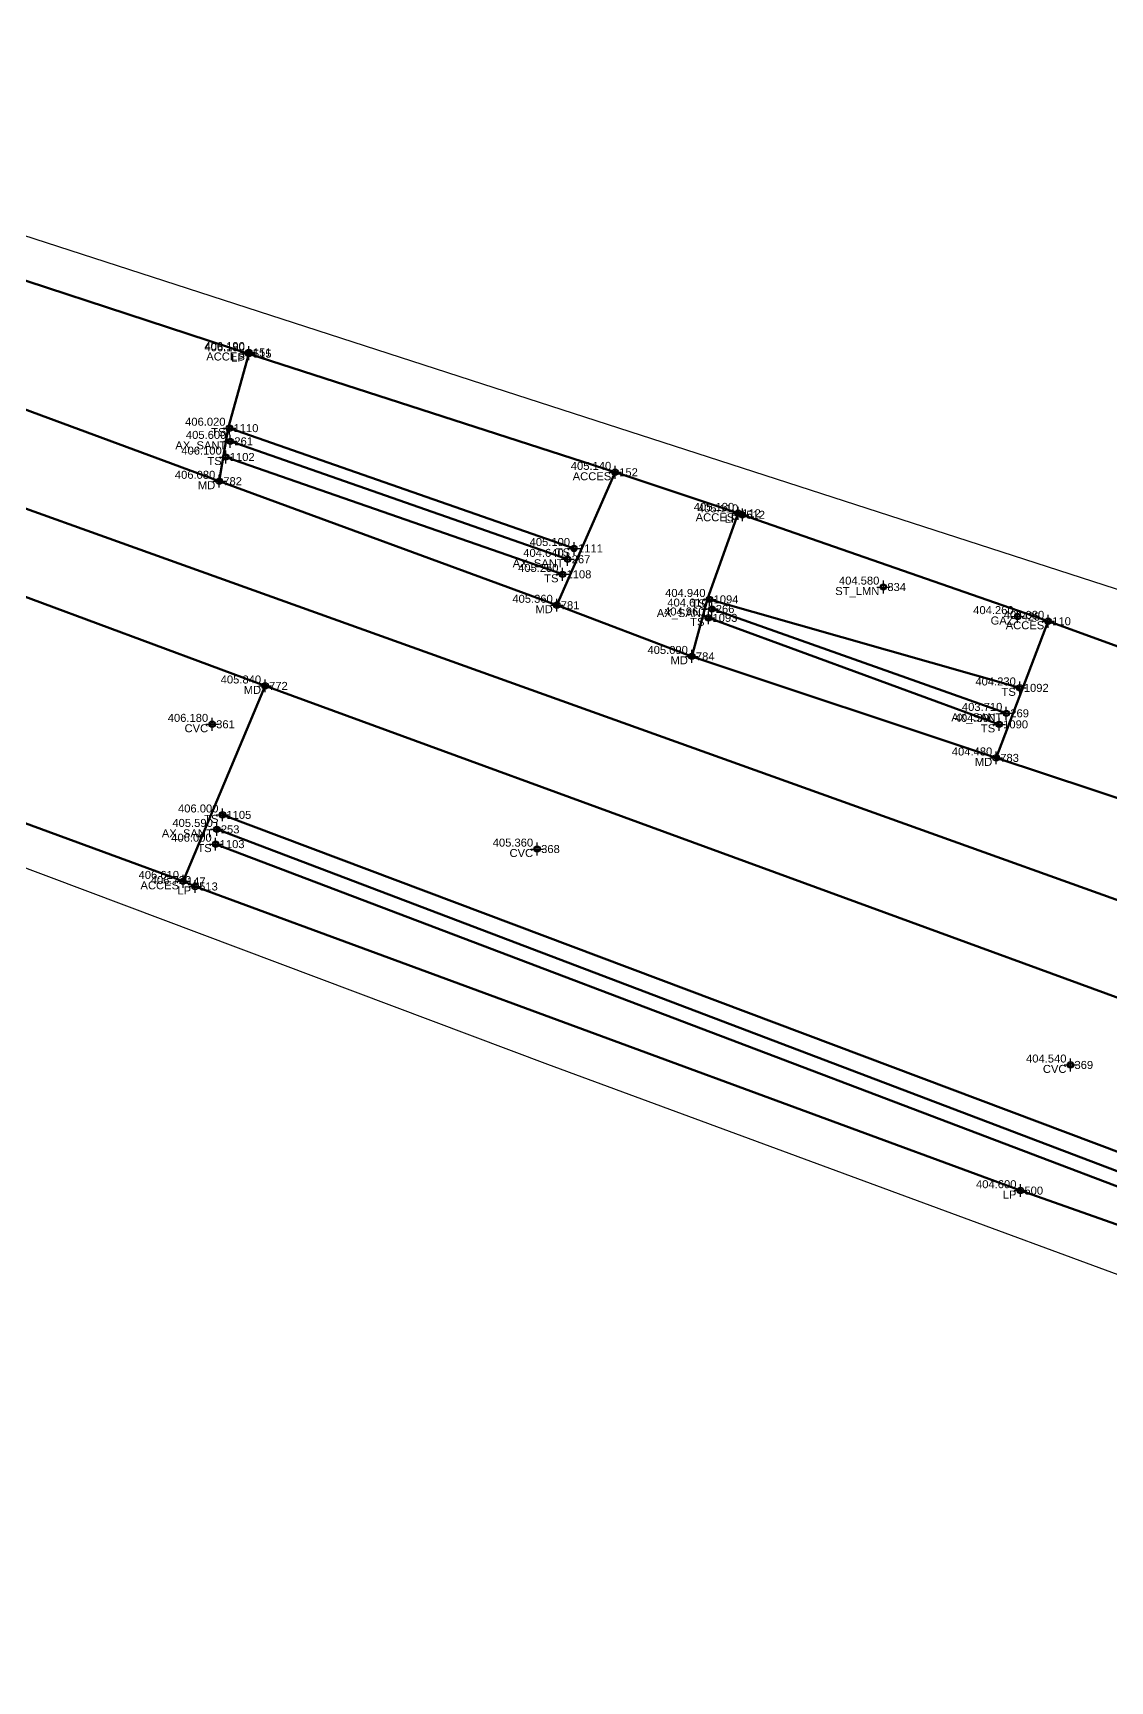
# Model space of a CAD drawing. Extents: x 396921 to 401273, y 555385 to 556691.
# Drawn here: x 397376.4 to 397410, y 556592.1 to 556643.6 of the extents above; entities that cross this region are included whole.
import ezdxf
from ezdxf.enums import TextEntityAlignment as Align

# ---------------------------------------------------------------- set-up
doc = ezdxf.new("R2010")
doc.units = 0
doc.header["$PDMODE"] = 34
doc.header["$PDSIZE"] = 0.2
for name, color, linetype in [('Boundary', 30, 'Continuous'), ('TOPO_CERC', 1, 'Continuous'), ('TOPO_CODE', 7, 'Continuous'), ('TOPO_ELEVATION', 7, 'Continuous'), ('TOPO_POINT_ID', 7, 'Continuous'), ('TOPO_POINTS', 7, 'Continuous'), ('TOPO_SYMBOL', 1, 'Continuous')]:
    doc.layers.add(name, color=color, linetype=linetype)
doc.layers.add('RO-LINES-LIN', color=7, linetype='Continuous', lineweight=25)
doc.styles.get("Standard").update_dxf_attribs({"font": 'arial.ttf'})

# ---------------------------------------------------------------- blocks, each defined once
blk = doc.blocks.new('PUNCTOPO')
at = {"layer": 'TOPO_CERC'}
blk.add_circle((0, 0), 0.25, dxfattribs=at)
at = {"layer": 'TOPO_SYMBOL'}
blk.add_point((0, 0), dxfattribs=at)

msp = doc.modelspace()

# ---------------------------------------------------------------- linework, layer by layer
at = {"layer": 'Boundary'}
for points in [[(397532.226, 556599.849), (397494.971, 556602.262), (397473.731, 556605.283), (397428.851, 556620.138), (397390.399, 556632.578), (397356.519, 556643.552)], [(397362.372, 556622.639), (397392.418, 556611.332), (397422.447, 556600.255), (397443.514, 556593.264), (397472.483, 556585.657), (397467.216, 556571.07), (397476.11, 556565.546), (397487.593, 556575.127), (397504.516, 556582.723), (397524.352, 556584.443)]]:
    msp.add_lwpolyline(points, dxfattribs=at)
at = {"layer": 'RO-LINES-LIN', "lineweight": 50}
for points in [[(397370.694, 556633.784, 406.91), (397372.352, 556637.042, 406.82), (397383.094, 556633.532, 406.19), (397382.445, 556631.203, 406.125), (397382.169, 556629.548, 406.08)], [(397588.846, 556557.61, 396.73), (397567.305, 556572.948, 396.41), (397562.569, 556576.204, 396.46), (397553.427, 556583.283, 396.613), (397540.719, 556589.405, 396.8), (397525.644, 556589.579, 397.33), (397517.914, 556589.748, 397.67), (397497.895, 556590.471, 399.128), (397483.621, 556593.515, 400.19), (397452.292, 556602.291, 401.68), (397422.389, 556612.098, 403.37), (397362.233, 556633.672, 407.49)], [(397370.694, 556633.784, 406.91), (397382.169, 556629.548, 406.08), (397392.709, 556625.674, 405.36), (397396.929, 556624.076, 405.09), (397406.434, 556620.904, 404.48), (397412.536, 556618.889, 404.06), (397423.568, 556614.964, 403.33), (397428.459, 556613.167, 403.06), (397453.33, 556605.449, 401.62), (397472.865, 556598.657, 400.71), (397484.788, 556595.513, 400.16), (397489.993, 556594.317, 400), (397493.021, 556593.776, 399.88), (397511.966, 556592.922, 397.84), (397517.831, 556592.966, 397.59), (397525.267, 556593.198, 397.28), (397537.748, 556593.006, 396.72), (397544.338, 556593.474, 396.5), (397551.883, 556594.085, 396.19), (397559.003, 556597.54, 395.92), (397564.14, 556600.411, 395.66), (397582.964, 556609.622, 394.86)], [(397394.534, 556629.827, 405.14), (397383.094, 556633.532, 406.19)], [(397383.6, 556623.153, 405.84), (397381.036, 556617.047, 406.61), (397360.132, 556624.729, 408.07), (397361.041, 556626.971, 407.883), (397360.991, 556631.547, 407.53)], [(397360.991, 556631.547, 407.53), (397383.6, 556623.153, 405.84), (397414.566, 556611.823, 403.93), (397421.281, 556609.234, 403.45), (397434.393, 556604.652, 402.65), (397451.246, 556599.156, 401.69), (397483.788, 556590.727, 400.28), (397491.433, 556588.709, 399.9), (397484.8, 556583.357, 400.75), (397476.915, 556578.87, 401.79)], [(397382.489, 556631.206, 406.02), (397393.248, 556627.448, 405.1)], [(397393.049, 556627.109, 404.64), (397382.514, 556630.795, 405.6)], [(397382.371, 556630.304, 406.1), (397392.888, 556626.639, 405.25)], [(397392.709, 556625.674, 405.36), (397394.534, 556629.827, 405.14), (397398.375, 556628.546, 405.13), (397397.419, 556625.872, 405.106), (397396.929, 556624.076, 405.09)], [(397398.375, 556628.546, 405.13), (397394.534, 556629.827, 405.14)], [(397398.504, 556628.499, 405.11), (397398.375, 556628.546, 405.13)], [(397408.057, 556625.172, 404.08), (397398.504, 556628.499, 405.11)], [(397397.48, 556625.856, 404.94), (397407.17, 556623.092, 404.23)], [(397397.447, 556625.278, 404.96), (397406.525, 556621.951, 404.39)], [(397406.748, 556622.297, 403.71), (397397.549, 556625.556, 404.61)], [(397406.434, 556620.904, 404.48), (397408.057, 556625.172, 404.08), (397413.38, 556623.242, 404.03), (397412.68, 556620.222, 404.051), (397412.6, 556619.742, 404.054), (397412.536, 556618.889, 404.06)], [(397413.38, 556623.242, 404.03), (397408.057, 556625.172, 404.08)], [(397382.267, 556619.123, 406), (397413.192, 556607.484, 404.2)], [(397413.117, 556606.887, 403.76), (397382.091, 556618.672, 405.59)], [(397382.056, 556618.21, 406), (397412.986, 556606.465, 404.21)], [(397412.998, 556605.333, 405.31), (397407.189, 556607.385, 404.6), (397381.415, 556616.886, 406.72), (397381.036, 556617.047, 406.61)]]:
    msp.add_polyline3d(points, dxfattribs=at)

# ---------------------------------------------------------------- block references
at = {"layer": 'TOPO_POINTS'}
ref = msp.add_blockref('PUNCTOPO', (397383.091, 556633.569, 406.19), dxfattribs=dict(at, xscale=0.25, yscale=0.25, zscale=0.25))
ref.add_attrib('POINT', '151', dxfattribs={"layer": 'TOPO_POINT_ID', "height": 0.25}).set_placement((397383.216, 556633.569, 406.19), align=Align.MIDDLE_LEFT)
ref.add_attrib('ELEVATION', '406.190', dxfattribs={"layer": 'TOPO_ELEVATION', "height": 0.25}).set_placement((397382.966, 556633.569, 406.19), align=Align.BOTTOM_RIGHT)
ref.add_attrib('CODE', 'ACCES', dxfattribs={"layer": 'TOPO_CODE', "height": 0.25}).set_placement((397382.966, 556633.569, 406.19), align=Align.TOP_RIGHT)
ref = msp.add_blockref('PUNCTOPO', (397383.094, 556633.532, 406.19), dxfattribs=dict(at, xscale=0.25, yscale=0.25, zscale=0.25))
ref.add_attrib('POINT', '515', dxfattribs={"layer": 'TOPO_POINT_ID', "height": 0.25}).set_placement((397383.219, 556633.532, 406.19), align=Align.MIDDLE_LEFT)
ref.add_attrib('ELEVATION', '406.190', dxfattribs={"layer": 'TOPO_ELEVATION', "height": 0.25}).set_placement((397382.969, 556633.532, 406.19), align=Align.BOTTOM_RIGHT)
ref.add_attrib('CODE', 'LP', dxfattribs={"layer": 'TOPO_CODE', "height": 0.25}).set_placement((397382.969, 556633.532, 406.19), align=Align.TOP_RIGHT)
ref = msp.add_blockref('PUNCTOPO', (397382.489, 556631.206, 406.02), dxfattribs=dict(at, xscale=0.25, yscale=0.25, zscale=0.25))
ref.add_attrib('POINT', '1110', dxfattribs={"layer": 'TOPO_POINT_ID', "height": 0.25}).set_placement((397382.614, 556631.206, 406.02), align=Align.MIDDLE_LEFT)
ref.add_attrib('ELEVATION', '406.020', dxfattribs={"layer": 'TOPO_ELEVATION', "height": 0.25}).set_placement((397382.364, 556631.206, 406.02), align=Align.BOTTOM_RIGHT)
ref.add_attrib('CODE', 'TS', dxfattribs={"layer": 'TOPO_CODE', "height": 0.25}).set_placement((397382.364, 556631.206, 406.02), align=Align.TOP_RIGHT)
ref = msp.add_blockref('PUNCTOPO', (397382.514, 556630.795, 405.6), dxfattribs=dict(at, xscale=0.25, yscale=0.25, zscale=0.25))
ref.add_attrib('POINT', '261', dxfattribs={"layer": 'TOPO_POINT_ID', "height": 0.25}).set_placement((397382.639, 556630.795, 405.6), align=Align.MIDDLE_LEFT)
ref.add_attrib('ELEVATION', '405.600', dxfattribs={"layer": 'TOPO_ELEVATION', "height": 0.25}).set_placement((397382.389, 556630.795, 405.6), align=Align.BOTTOM_RIGHT)
ref.add_attrib('CODE', 'AX_SANT', dxfattribs={"layer": 'TOPO_CODE', "height": 0.25}).set_placement((397382.389, 556630.795, 405.6), align=Align.TOP_RIGHT)
ref = msp.add_blockref('PUNCTOPO', (397382.371, 556630.304, 406.1), dxfattribs=dict(at, xscale=0.25, yscale=0.25, zscale=0.25))
ref.add_attrib('POINT', '1102', dxfattribs={"layer": 'TOPO_POINT_ID', "height": 0.25}).set_placement((397382.496, 556630.304, 406.1), align=Align.MIDDLE_LEFT)
ref.add_attrib('ELEVATION', '406.100', dxfattribs={"layer": 'TOPO_ELEVATION', "height": 0.25}).set_placement((397382.246, 556630.304, 406.1), align=Align.BOTTOM_RIGHT)
ref.add_attrib('CODE', 'TS', dxfattribs={"layer": 'TOPO_CODE', "height": 0.25}).set_placement((397382.246, 556630.304, 406.1), align=Align.TOP_RIGHT)
ref = msp.add_blockref('PUNCTOPO', (397382.169, 556629.548, 406.08), dxfattribs=dict(at, xscale=0.25, yscale=0.25, zscale=0.25))
ref.add_attrib('POINT', '782', dxfattribs={"layer": 'TOPO_POINT_ID', "height": 0.25}).set_placement((397382.294, 556629.548, 406.08), align=Align.MIDDLE_LEFT)
ref.add_attrib('ELEVATION', '406.080', dxfattribs={"layer": 'TOPO_ELEVATION', "height": 0.25}).set_placement((397382.044, 556629.548, 406.08), align=Align.BOTTOM_RIGHT)
ref.add_attrib('CODE', 'MD', dxfattribs={"layer": 'TOPO_CODE', "height": 0.25}).set_placement((397382.044, 556629.548, 406.08), align=Align.TOP_RIGHT)
ref = msp.add_blockref('PUNCTOPO', (397394.534, 556629.827, 405.14), dxfattribs=dict(at, xscale=0.25, yscale=0.25, zscale=0.25))
ref.add_attrib('POINT', '152', dxfattribs={"layer": 'TOPO_POINT_ID', "height": 0.25}).set_placement((397394.659, 556629.827, 405.14), align=Align.MIDDLE_LEFT)
ref.add_attrib('ELEVATION', '405.140', dxfattribs={"layer": 'TOPO_ELEVATION', "height": 0.25}).set_placement((397394.409, 556629.827, 405.14), align=Align.BOTTOM_RIGHT)
ref.add_attrib('CODE', 'ACCES', dxfattribs={"layer": 'TOPO_CODE', "height": 0.25}).set_placement((397394.409, 556629.827, 405.14), align=Align.TOP_RIGHT)
ref = msp.add_blockref('PUNCTOPO', (397398.375, 556628.546, 405.13), dxfattribs=dict(at, xscale=0.25, yscale=0.25, zscale=0.25))
ref.add_attrib('POINT', '112', dxfattribs={"layer": 'TOPO_POINT_ID', "height": 0.25}).set_placement((397398.5, 556628.546, 405.13), align=Align.MIDDLE_LEFT)
ref.add_attrib('ELEVATION', '405.130', dxfattribs={"layer": 'TOPO_ELEVATION', "height": 0.25}).set_placement((397398.25, 556628.546, 405.13), align=Align.BOTTOM_RIGHT)
ref.add_attrib('CODE', 'ACCES', dxfattribs={"layer": 'TOPO_CODE', "height": 0.25}).set_placement((397398.25, 556628.546, 405.13), align=Align.TOP_RIGHT)
ref = msp.add_blockref('PUNCTOPO', (397398.504, 556628.499, 405.11), dxfattribs=dict(at, xscale=0.25, yscale=0.25, zscale=0.25))
ref.add_attrib('POINT', '512', dxfattribs={"layer": 'TOPO_POINT_ID', "height": 0.25}).set_placement((397398.629, 556628.499, 405.11), align=Align.MIDDLE_LEFT)
ref.add_attrib('ELEVATION', '405.110', dxfattribs={"layer": 'TOPO_ELEVATION', "height": 0.25}).set_placement((397398.379, 556628.499, 405.11), align=Align.BOTTOM_RIGHT)
ref.add_attrib('CODE', 'LP', dxfattribs={"layer": 'TOPO_CODE', "height": 0.25}).set_placement((397398.379, 556628.499, 405.11), align=Align.TOP_RIGHT)
ref = msp.add_blockref('PUNCTOPO', (397393.248, 556627.448, 405.1), dxfattribs=dict(at, xscale=0.25, yscale=0.25, zscale=0.25))
ref.add_attrib('POINT', '1111', dxfattribs={"layer": 'TOPO_POINT_ID', "height": 0.25}).set_placement((397393.373, 556627.448, 405.1), align=Align.MIDDLE_LEFT)
ref.add_attrib('ELEVATION', '405.100', dxfattribs={"layer": 'TOPO_ELEVATION', "height": 0.25}).set_placement((397393.123, 556627.448, 405.1), align=Align.BOTTOM_RIGHT)
ref.add_attrib('CODE', 'TS', dxfattribs={"layer": 'TOPO_CODE', "height": 0.25}).set_placement((397393.123, 556627.448, 405.1), align=Align.TOP_RIGHT)
ref = msp.add_blockref('PUNCTOPO', (397393.049, 556627.109, 404.64), dxfattribs=dict(at, xscale=0.25, yscale=0.25, zscale=0.25))
ref.add_attrib('POINT', '267', dxfattribs={"layer": 'TOPO_POINT_ID', "height": 0.25}).set_placement((397393.174, 556627.109, 404.64), align=Align.MIDDLE_LEFT)
ref.add_attrib('ELEVATION', '404.640', dxfattribs={"layer": 'TOPO_ELEVATION', "height": 0.25}).set_placement((397392.924, 556627.109, 404.64), align=Align.BOTTOM_RIGHT)
ref.add_attrib('CODE', 'AX_SANT', dxfattribs={"layer": 'TOPO_CODE', "height": 0.25}).set_placement((397392.924, 556627.109, 404.64), align=Align.TOP_RIGHT)
ref = msp.add_blockref('PUNCTOPO', (397392.888, 556626.639, 405.25), dxfattribs=dict(at, xscale=0.25, yscale=0.25, zscale=0.25))
ref.add_attrib('POINT', '1108', dxfattribs={"layer": 'TOPO_POINT_ID', "height": 0.25}).set_placement((397393.013, 556626.639, 405.25), align=Align.MIDDLE_LEFT)
ref.add_attrib('ELEVATION', '405.250', dxfattribs={"layer": 'TOPO_ELEVATION', "height": 0.25}).set_placement((397392.763, 556626.639, 405.25), align=Align.BOTTOM_RIGHT)
ref.add_attrib('CODE', 'TS', dxfattribs={"layer": 'TOPO_CODE', "height": 0.25}).set_placement((397392.763, 556626.639, 405.25), align=Align.TOP_RIGHT)
ref = msp.add_blockref('PUNCTOPO', (397397.48, 556625.856, 404.94), dxfattribs=dict(at, xscale=0.25, yscale=0.25, zscale=0.25))
ref.add_attrib('POINT', '1094', dxfattribs={"layer": 'TOPO_POINT_ID', "height": 0.25}).set_placement((397397.605, 556625.856, 404.94), align=Align.MIDDLE_LEFT)
ref.add_attrib('ELEVATION', '404.940', dxfattribs={"layer": 'TOPO_ELEVATION', "height": 0.25}).set_placement((397397.355, 556625.856, 404.94), align=Align.BOTTOM_RIGHT)
ref.add_attrib('CODE', 'TS', dxfattribs={"layer": 'TOPO_CODE', "height": 0.25}).set_placement((397397.355, 556625.856, 404.94), align=Align.TOP_RIGHT)
ref = msp.add_blockref('PUNCTOPO', (397402.908, 556626.242, 404.58), dxfattribs=dict(at, xscale=0.25, yscale=0.25, zscale=0.25))
ref.add_attrib('POINT', '834', dxfattribs={"layer": 'TOPO_POINT_ID', "height": 0.25}).set_placement((397403.033, 556626.242, 404.58), align=Align.MIDDLE_LEFT)
ref.add_attrib('ELEVATION', '404.580', dxfattribs={"layer": 'TOPO_ELEVATION', "height": 0.25}).set_placement((397402.783, 556626.242, 404.58), align=Align.BOTTOM_RIGHT)
ref.add_attrib('CODE', 'ST_LMN', dxfattribs={"layer": 'TOPO_CODE', "height": 0.25}).set_placement((397402.783, 556626.242, 404.58), align=Align.TOP_RIGHT)
ref = msp.add_blockref('PUNCTOPO', (397392.709, 556625.674, 405.36), dxfattribs=dict(at, xscale=0.25, yscale=0.25, zscale=0.25))
ref.add_attrib('POINT', '781', dxfattribs={"layer": 'TOPO_POINT_ID', "height": 0.25}).set_placement((397392.834, 556625.674, 405.36), align=Align.MIDDLE_LEFT)
ref.add_attrib('ELEVATION', '405.360', dxfattribs={"layer": 'TOPO_ELEVATION', "height": 0.25}).set_placement((397392.584, 556625.674, 405.36), align=Align.BOTTOM_RIGHT)
ref.add_attrib('CODE', 'MD', dxfattribs={"layer": 'TOPO_CODE', "height": 0.25}).set_placement((397392.584, 556625.674, 405.36), align=Align.TOP_RIGHT)
ref = msp.add_blockref('PUNCTOPO', (397397.549, 556625.556, 404.61), dxfattribs=dict(at, xscale=0.25, yscale=0.25, zscale=0.25))
ref.add_attrib('POINT', '266', dxfattribs={"layer": 'TOPO_POINT_ID', "height": 0.25}).set_placement((397397.674, 556625.556, 404.61), align=Align.MIDDLE_LEFT)
ref.add_attrib('ELEVATION', '404.610', dxfattribs={"layer": 'TOPO_ELEVATION', "height": 0.25}).set_placement((397397.424, 556625.556, 404.61), align=Align.BOTTOM_RIGHT)
ref.add_attrib('CODE', 'AX_SANT', dxfattribs={"layer": 'TOPO_CODE', "height": 0.25}).set_placement((397397.424, 556625.556, 404.61), align=Align.TOP_RIGHT)
ref = msp.add_blockref('PUNCTOPO', (397397.447, 556625.278, 404.96), dxfattribs=dict(at, xscale=0.25, yscale=0.25, zscale=0.25))
ref.add_attrib('POINT', '1093', dxfattribs={"layer": 'TOPO_POINT_ID', "height": 0.25}).set_placement((397397.572, 556625.278, 404.96), align=Align.MIDDLE_LEFT)
ref.add_attrib('ELEVATION', '404.960', dxfattribs={"layer": 'TOPO_ELEVATION', "height": 0.25}).set_placement((397397.322, 556625.278, 404.96), align=Align.BOTTOM_RIGHT)
ref.add_attrib('CODE', 'TS', dxfattribs={"layer": 'TOPO_CODE', "height": 0.25}).set_placement((397397.322, 556625.278, 404.96), align=Align.TOP_RIGHT)
ref = msp.add_blockref('PUNCTOPO', (397407.101, 556625.32, 404.26), dxfattribs=dict(at, xscale=0.25, yscale=0.25, zscale=0.25))
ref.add_attrib('POINT', '425', dxfattribs={"layer": 'TOPO_POINT_ID', "height": 0.25}).set_placement((397407.226, 556625.32, 404.26), align=Align.MIDDLE_LEFT)
ref.add_attrib('ELEVATION', '404.260', dxfattribs={"layer": 'TOPO_ELEVATION', "height": 0.25}).set_placement((397406.976, 556625.32, 404.26), align=Align.BOTTOM_RIGHT)
ref.add_attrib('CODE', 'GAZ', dxfattribs={"layer": 'TOPO_CODE', "height": 0.25}).set_placement((397406.976, 556625.32, 404.26), align=Align.TOP_RIGHT)
ref = msp.add_blockref('PUNCTOPO', (397408.057, 556625.172, 404.08), dxfattribs=dict(at, xscale=0.25, yscale=0.25, zscale=0.25))
ref.add_attrib('POINT', '110', dxfattribs={"layer": 'TOPO_POINT_ID', "height": 0.25}).set_placement((397408.182, 556625.172, 404.08), align=Align.MIDDLE_LEFT)
ref.add_attrib('ELEVATION', '404.080', dxfattribs={"layer": 'TOPO_ELEVATION', "height": 0.25}).set_placement((397407.932, 556625.172, 404.08), align=Align.BOTTOM_RIGHT)
ref.add_attrib('CODE', 'ACCES', dxfattribs={"layer": 'TOPO_CODE', "height": 0.25}).set_placement((397407.932, 556625.172, 404.08), align=Align.TOP_RIGHT)
ref = msp.add_blockref('PUNCTOPO', (397396.929, 556624.076, 405.09), dxfattribs=dict(at, xscale=0.25, yscale=0.25, zscale=0.25))
ref.add_attrib('POINT', '784', dxfattribs={"layer": 'TOPO_POINT_ID', "height": 0.25}).set_placement((397397.054, 556624.076, 405.09), align=Align.MIDDLE_LEFT)
ref.add_attrib('ELEVATION', '405.090', dxfattribs={"layer": 'TOPO_ELEVATION', "height": 0.25}).set_placement((397396.804, 556624.076, 405.09), align=Align.BOTTOM_RIGHT)
ref.add_attrib('CODE', 'MD', dxfattribs={"layer": 'TOPO_CODE', "height": 0.25}).set_placement((397396.804, 556624.076, 405.09), align=Align.TOP_RIGHT)
ref = msp.add_blockref('PUNCTOPO', (397383.6, 556623.153, 405.84), dxfattribs=dict(at, xscale=0.25, yscale=0.25, zscale=0.25))
ref.add_attrib('POINT', '772', dxfattribs={"layer": 'TOPO_POINT_ID', "height": 0.25}).set_placement((397383.725, 556623.153, 405.84), align=Align.MIDDLE_LEFT)
ref.add_attrib('ELEVATION', '405.840', dxfattribs={"layer": 'TOPO_ELEVATION', "height": 0.25}).set_placement((397383.475, 556623.153, 405.84), align=Align.BOTTOM_RIGHT)
ref.add_attrib('CODE', 'MD', dxfattribs={"layer": 'TOPO_CODE', "height": 0.25}).set_placement((397383.475, 556623.153, 405.84), align=Align.TOP_RIGHT)
ref = msp.add_blockref('PUNCTOPO', (397407.17, 556623.092, 404.23), dxfattribs=dict(at, xscale=0.25, yscale=0.25, zscale=0.25))
ref.add_attrib('POINT', '1092', dxfattribs={"layer": 'TOPO_POINT_ID', "height": 0.25}).set_placement((397407.295, 556623.092, 404.23), align=Align.MIDDLE_LEFT)
ref.add_attrib('ELEVATION', '404.230', dxfattribs={"layer": 'TOPO_ELEVATION', "height": 0.25}).set_placement((397407.045, 556623.092, 404.23), align=Align.BOTTOM_RIGHT)
ref.add_attrib('CODE', 'TS', dxfattribs={"layer": 'TOPO_CODE', "height": 0.25}).set_placement((397407.045, 556623.092, 404.23), align=Align.TOP_RIGHT)
ref = msp.add_blockref('PUNCTOPO', (397406.748, 556622.297, 403.71), dxfattribs=dict(at, xscale=0.25, yscale=0.25, zscale=0.25))
ref.add_attrib('POINT', '269', dxfattribs={"layer": 'TOPO_POINT_ID', "height": 0.25}).set_placement((397406.873, 556622.297, 403.71), align=Align.MIDDLE_LEFT)
ref.add_attrib('ELEVATION', '403.710', dxfattribs={"layer": 'TOPO_ELEVATION', "height": 0.25}).set_placement((397406.623, 556622.297, 403.71), align=Align.BOTTOM_RIGHT)
ref.add_attrib('CODE', 'AX_SANT', dxfattribs={"layer": 'TOPO_CODE', "height": 0.25}).set_placement((397406.623, 556622.297, 403.71), align=Align.TOP_RIGHT)
ref = msp.add_blockref('PUNCTOPO', (397381.947, 556621.954, 406.18), dxfattribs=dict(at, xscale=0.25, yscale=0.25, zscale=0.25))
ref.add_attrib('POINT', '361', dxfattribs={"layer": 'TOPO_POINT_ID', "height": 0.25}).set_placement((397382.072, 556621.954, 406.18), align=Align.MIDDLE_LEFT)
ref.add_attrib('ELEVATION', '406.180', dxfattribs={"layer": 'TOPO_ELEVATION', "height": 0.25}).set_placement((397381.822, 556621.954, 406.18), align=Align.BOTTOM_RIGHT)
ref.add_attrib('CODE', 'CVC', dxfattribs={"layer": 'TOPO_CODE', "height": 0.25}).set_placement((397381.822, 556621.954, 406.18), align=Align.TOP_RIGHT)
ref = msp.add_blockref('PUNCTOPO', (397406.525, 556621.951, 404.39), dxfattribs=dict(at, xscale=0.25, yscale=0.25, zscale=0.25))
ref.add_attrib('POINT', '1090', dxfattribs={"layer": 'TOPO_POINT_ID', "height": 0.25}).set_placement((397406.65, 556621.951, 404.39), align=Align.MIDDLE_LEFT)
ref.add_attrib('ELEVATION', '404.390', dxfattribs={"layer": 'TOPO_ELEVATION', "height": 0.25}).set_placement((397406.4, 556621.951, 404.39), align=Align.BOTTOM_RIGHT)
ref.add_attrib('CODE', 'TS', dxfattribs={"layer": 'TOPO_CODE', "height": 0.25}).set_placement((397406.4, 556621.951, 404.39), align=Align.TOP_RIGHT)
ref = msp.add_blockref('PUNCTOPO', (397406.434, 556620.904, 404.48), dxfattribs=dict(at, xscale=0.25, yscale=0.25, zscale=0.25))
ref.add_attrib('POINT', '783', dxfattribs={"layer": 'TOPO_POINT_ID', "height": 0.25}).set_placement((397406.559, 556620.904, 404.48), align=Align.MIDDLE_LEFT)
ref.add_attrib('ELEVATION', '404.480', dxfattribs={"layer": 'TOPO_ELEVATION', "height": 0.25}).set_placement((397406.309, 556620.904, 404.48), align=Align.BOTTOM_RIGHT)
ref.add_attrib('CODE', 'MD', dxfattribs={"layer": 'TOPO_CODE', "height": 0.25}).set_placement((397406.309, 556620.904, 404.48), align=Align.TOP_RIGHT)
ref = msp.add_blockref('PUNCTOPO', (397382.267, 556619.123, 406), dxfattribs=dict(at, xscale=0.25, yscale=0.25, zscale=0.25))
ref.add_attrib('POINT', '1105', dxfattribs={"layer": 'TOPO_POINT_ID', "height": 0.25}).set_placement((397382.392, 556619.123, 406), align=Align.MIDDLE_LEFT)
ref.add_attrib('ELEVATION', '406.000', dxfattribs={"layer": 'TOPO_ELEVATION', "height": 0.25}).set_placement((397382.142, 556619.123, 406), align=Align.BOTTOM_RIGHT)
ref.add_attrib('CODE', 'TS', dxfattribs={"layer": 'TOPO_CODE', "height": 0.25}).set_placement((397382.142, 556619.123, 406), align=Align.TOP_RIGHT)
ref = msp.add_blockref('PUNCTOPO', (397382.091, 556618.672, 405.59), dxfattribs=dict(at, xscale=0.25, yscale=0.25, zscale=0.25))
ref.add_attrib('POINT', '253', dxfattribs={"layer": 'TOPO_POINT_ID', "height": 0.25}).set_placement((397382.216, 556618.672, 405.59), align=Align.MIDDLE_LEFT)
ref.add_attrib('ELEVATION', '405.590', dxfattribs={"layer": 'TOPO_ELEVATION', "height": 0.25}).set_placement((397381.966, 556618.672, 405.59), align=Align.BOTTOM_RIGHT)
ref.add_attrib('CODE', 'AX_SANT', dxfattribs={"layer": 'TOPO_CODE', "height": 0.25}).set_placement((397381.966, 556618.672, 405.59), align=Align.TOP_RIGHT)
ref = msp.add_blockref('PUNCTOPO', (397382.056, 556618.21, 406), dxfattribs=dict(at, xscale=0.25, yscale=0.25, zscale=0.25))
ref.add_attrib('POINT', '1103', dxfattribs={"layer": 'TOPO_POINT_ID', "height": 0.25}).set_placement((397382.181, 556618.21, 406), align=Align.MIDDLE_LEFT)
ref.add_attrib('ELEVATION', '406.000', dxfattribs={"layer": 'TOPO_ELEVATION', "height": 0.25}).set_placement((397381.931, 556618.21, 406), align=Align.BOTTOM_RIGHT)
ref.add_attrib('CODE', 'TS', dxfattribs={"layer": 'TOPO_CODE', "height": 0.25}).set_placement((397381.931, 556618.21, 406), align=Align.TOP_RIGHT)
ref = msp.add_blockref('PUNCTOPO', (397392.096, 556618.057, 405.36), dxfattribs=dict(at, xscale=0.25, yscale=0.25, zscale=0.25))
ref.add_attrib('POINT', '368', dxfattribs={"layer": 'TOPO_POINT_ID', "height": 0.25}).set_placement((397392.221, 556618.057, 405.36), align=Align.MIDDLE_LEFT)
ref.add_attrib('ELEVATION', '405.360', dxfattribs={"layer": 'TOPO_ELEVATION', "height": 0.25}).set_placement((397391.971, 556618.057, 405.36), align=Align.BOTTOM_RIGHT)
ref.add_attrib('CODE', 'CVC', dxfattribs={"layer": 'TOPO_CODE', "height": 0.25}).set_placement((397391.971, 556618.057, 405.36), align=Align.TOP_RIGHT)
ref = msp.add_blockref('PUNCTOPO', (397381.036, 556617.047, 406.61), dxfattribs=dict(at, xscale=0.25, yscale=0.25, zscale=0.25))
ref.add_attrib('POINT', '147', dxfattribs={"layer": 'TOPO_POINT_ID', "height": 0.25}).set_placement((397381.161, 556617.047, 406.61), align=Align.MIDDLE_LEFT)
ref.add_attrib('ELEVATION', '406.610', dxfattribs={"layer": 'TOPO_ELEVATION', "height": 0.25}).set_placement((397380.911, 556617.047, 406.61), align=Align.BOTTOM_RIGHT)
ref.add_attrib('CODE', 'ACCES', dxfattribs={"layer": 'TOPO_CODE', "height": 0.25}).set_placement((397380.911, 556617.047, 406.61), align=Align.TOP_RIGHT)
ref = msp.add_blockref('PUNCTOPO', (397381.415, 556616.886, 406.72), dxfattribs=dict(at, xscale=0.25, yscale=0.25, zscale=0.25))
ref.add_attrib('POINT', '513', dxfattribs={"layer": 'TOPO_POINT_ID', "height": 0.25}).set_placement((397381.54, 556616.886, 406.72), align=Align.MIDDLE_LEFT)
ref.add_attrib('ELEVATION', '406.720', dxfattribs={"layer": 'TOPO_ELEVATION', "height": 0.25}).set_placement((397381.29, 556616.886, 406.72), align=Align.BOTTOM_RIGHT)
ref.add_attrib('CODE', 'LP', dxfattribs={"layer": 'TOPO_CODE', "height": 0.25}).set_placement((397381.29, 556616.886, 406.72), align=Align.TOP_RIGHT)
ref = msp.add_blockref('PUNCTOPO', (397408.752, 556611.311, 404.54), dxfattribs=dict(at, xscale=0.25, yscale=0.25, zscale=0.25))
ref.add_attrib('POINT', '369', dxfattribs={"layer": 'TOPO_POINT_ID', "height": 0.25}).set_placement((397408.877, 556611.311, 404.54), align=Align.MIDDLE_LEFT)
ref.add_attrib('ELEVATION', '404.540', dxfattribs={"layer": 'TOPO_ELEVATION', "height": 0.25}).set_placement((397408.627, 556611.311, 404.54), align=Align.BOTTOM_RIGHT)
ref.add_attrib('CODE', 'CVC', dxfattribs={"layer": 'TOPO_CODE', "height": 0.25}).set_placement((397408.627, 556611.311, 404.54), align=Align.TOP_RIGHT)
ref = msp.add_blockref('PUNCTOPO', (397407.189, 556607.385, 404.6), dxfattribs=dict(at, xscale=0.25, yscale=0.25, zscale=0.25))
ref.add_attrib('POINT', '500', dxfattribs={"layer": 'TOPO_POINT_ID', "height": 0.25}).set_placement((397407.314, 556607.385, 404.6), align=Align.MIDDLE_LEFT)
ref.add_attrib('ELEVATION', '404.600', dxfattribs={"layer": 'TOPO_ELEVATION', "height": 0.25}).set_placement((397407.064, 556607.385, 404.6), align=Align.BOTTOM_RIGHT)
ref.add_attrib('CODE', 'LP', dxfattribs={"layer": 'TOPO_CODE', "height": 0.25}).set_placement((397407.064, 556607.385, 404.6), align=Align.TOP_RIGHT)

doc.saveas('drawing.dxf')
